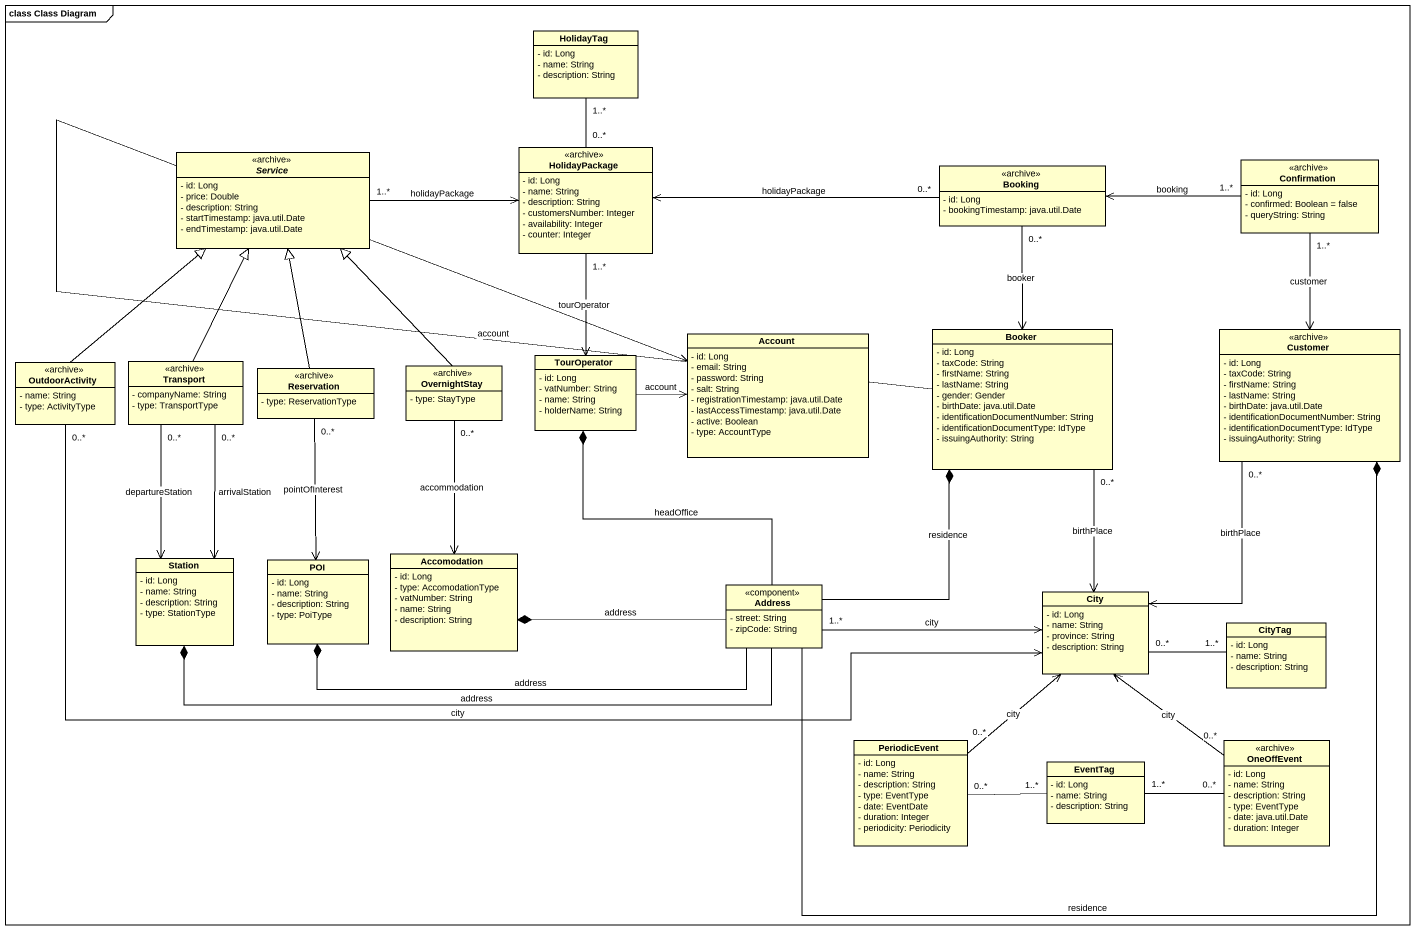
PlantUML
@startuml
mainframe class Class Diagram
hide circle
hide empty members
skinparam classAttributeIconSize 0
class HolidayTag {
  - id: Long
  - name: String
  - description: String
}
abstract class Service <<archive>> {
  - id: Long
  - price: Double
  - description: String
  - startTimestamp: java.util.Date
  - endTimestamp: java.util.Date
}
class HolidayPackage <<archive>> {
  - id: Long
  - name: String
  - description: String
  - customersNumber: Integer
  - availability: Integer
  - counter: Integer
}
class Booking <<archive>> {
  - id: Long
  - bookingTimestamp: java.util.Date
}
class Confirmation <<archive>> {
  - id: Long
  - confirmed: Boolean = false
  - queryString: String
}
class Account {
  - id: Long
  - email: String
  - password: String
  - salt: String
  - registrationTimestamp: java.util.Date
  - lastAccessTimestamp: java.util.Date
  - active: Boolean
  - type: AccountType
}
class Booker {
  - id: Long
  - taxCode: String
  - firstName: String
  - lastName: String
  - gender: Gender
  - birthDate: java.util.Date
  - identificationDocumentNumber: String
  - identificationDocumentType: IdType
  - issuingAuthority: String
}
class Customer <<archive>> {
  - id: Long
  - taxCode: String
  - firstName: String
  - lastName: String
  - birthDate: java.util.Date
  - identificationDocumentNumber: String
  - identificationDocumentType: IdType
  - issuingAuthority: String
}
class OutdoorActivity <<archive>> {
  - name: String
  - type: ActivityType
}
class Transport <<archive>> {
  - companyName: String
  - type: TransportType
}
class Reservation <<archive>> {
  - type: ReservationType
}
class OvernightStay <<archive>> {
  - type: StayType
}
class TourOperator {
  - id: Long
  - vatNumber: String
  - name: String
  - holderName: String
}
class Station {
  - id: Long
  - name: String
  - description: String
  - type: StationType
}
class POI {
  - id: Long
  - name: String
  - description: String
  - type: PoiType
}
class Accomodation {
  - id: Long
  - type: AccomodationType
  - vatNumber: String
  - name: String
  - description: String
}
class Address <<component>> {
  - street: String
  - zipCode: String
}
class City {
  - id: Long
  - name: String
  - province: String
  - description: String
}
class CityTag {
  - id: Long
  - name: String
  - description: String
}
class PeriodicEvent {
  - id: Long
  - name: String
  - description: String
  - type: EventType
  - date: EventDate
  - duration: Integer
  - periodicity: Periodicity
}
class EventTag {
  - id: Long
  - name: String
  - description: String
}
class OneOffEvent <<archive>> {
  - id: Long
  - name: String
  - description: String
  - type: EventType
  - date: java.util.Date
  - duration: Integer
}
HolidayTag "1..*" -- "0..*" HolidayPackage
Service "1..*" -right-> HolidayPackage : holidayPackage
HolidayPackage "1..*" --> TourOperator : tourOperator
Booking "0..*" -left-> HolidayPackage : holidayPackage
Booking "0..*" --> Booker : booker
Confirmation "1..*" -left-> Booking : booking
Confirmation "1..*" --> Customer : customer
Booker -left-> Account : account
Booker "0..*" --> City : birthPlace
Customer "0..*" --> City : birthPlace
OutdoorActivity -up-|> Service
OutdoorActivity "0..*" -right-> City : city
Transport -up-|> Service
Transport "0..*" --> Station : departureStation
Transport "0..*" --> Station : arrivalStation
Reservation -up-|> Service
Reservation "0..*" --> POI : pointOfInterest
OvernightStay -up-|> Service
OvernightStay "0..*" --> Accomodation : accommodation
TourOperator -right-> Account : account
Address -up-* Booker : residence
Address -right-* Customer : residence
Address -up-* TourOperator : headOffice
Address -left-* Station : address
Address -left-* POI : address
Address -left-* Accomodation : address
Address "1..*" -right-> City : city
City "0..*" -right- "1..*" CityTag
PeriodicEvent "0..*" -up-> City : city
EventTag "1..*" -left- "0..*" PeriodicEvent
EventTag "1..*" -right- "0..*" OneOffEvent
OneOffEvent "0..*" -up-> City : city
@enduml
